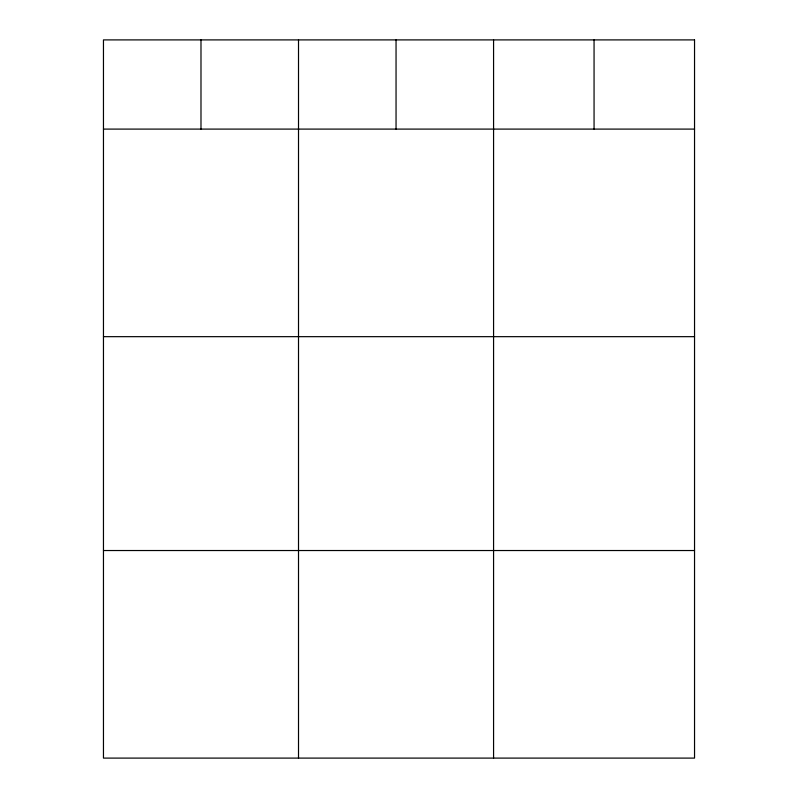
<?xml version="1.0" encoding="UTF-8"?>
<svg xmlns="http://www.w3.org/2000/svg" width="798" height="798" viewBox="0 0 798 798"><rect width="100%" height="100%" fill="white"/><g stroke="black" fill="none" stroke-linecap="round" stroke-linejoin="round"><path stroke-width="1.2" d="M103.461 129.096L694.539 129.096M103.461 336.666L694.539 336.666M103.461 550.53L694.539 550.53M594.061 39.9L594.061 129.096M493.573 39.9L493.573 758.1M396.047 39.9L396.047 129.096M298.512 39.9L298.512 758.1M200.986 39.9L200.986 129.096M694.539 39.9L103.461 39.9L103.461 758.1L694.539 758.1L694.539 39.9"/></g></svg>
